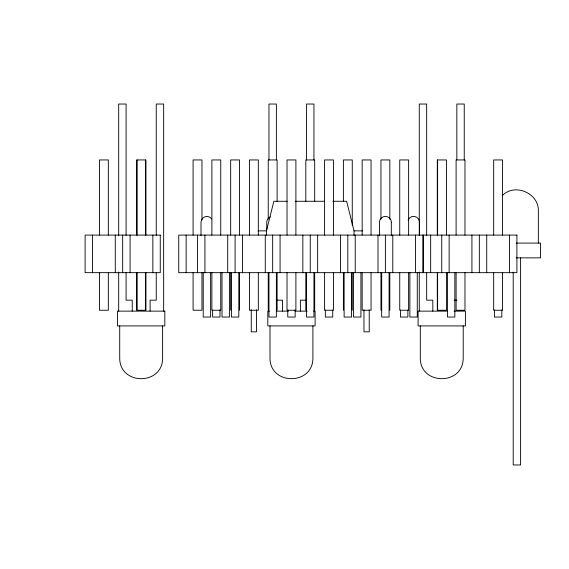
<?xml version="1.0" encoding="UTF-8"?>
<svg xmlns="http://www.w3.org/2000/svg" width="569" height="569" viewBox="0 0 569 569"><rect width="100%" height="100%" fill="white"/><g stroke="black" fill="none" stroke-linecap="round" stroke-linejoin="round"><path stroke-width="0.85" d="M266.463 235.253L266.463 230.865L273.86 201.277L287.174 201.277M502.256 195.651C514.753 182.613 539.256 193.261 538.345 211.277L538.345 243.084M295.162 201.277L324.536 201.277M332.815 201.277L346.635 201.277L354.032 230.865L354.032 235.253M258.013 230.865L266.463 230.865M354.032 230.865L362.481 230.865M516.239 243.084L540.55 243.084L540.55 257.871L516.239 257.871M277.252 300.162L282.523 300.162L282.523 311.129M305.667 300.162L300.396 300.162L300.396 311.129M454.204 300.162L456.843 300.162M269.272 311.129L267.807 311.129L267.807 325.916L315.112 325.916L315.112 311.129L313.654 311.129M276.356 311.129L288.49 311.129M295.197 311.129L307.168 311.129M447.227 311.129L418.101 311.129L418.101 325.916L465.406 325.916L465.406 311.129L454.076 311.129M520.599 257.871L520.599 464.965L513.202 464.965L513.202 272.096M509.504 235.089L509.504 272.665M502.548 235.089L502.548 159.946L493.672 159.946L493.672 235.089M502.548 272.665L502.548 310.24L493.672 310.24L493.672 272.665M501.808 309.941L501.808 317.047L494.411 317.047L494.411 309.941M486.723 235.089L486.723 272.665M479.326 235.089L479.326 272.665M471.929 235.089L471.929 272.665M464.98 235.089L464.98 159.946L456.103 159.946L456.103 235.089M464.98 272.665L464.98 310.24L456.103 310.24L456.103 272.665M464.24 160.024L464.24 104.035L456.843 104.035L456.843 159.939M463.202 325.916L463.202 357.723C463.721 385.661 419.787 385.661 420.306 357.723L420.306 325.916M454.844 272.665L454.844 317.047L447.447 317.047L447.447 272.665M449.147 235.089L449.147 272.665M446.487 235.089L446.487 159.946L437.312 159.946L437.312 235.089M446.487 272.665L446.487 310.24L437.312 310.24L437.312 272.665M441.75 235.089L441.75 272.665M437.611 159.946L437.611 235.089M437.611 272.665L437.611 310.24M432.817 311.129L432.817 300.162L426.665 300.162L426.665 272.651M430.662 235.089L430.662 272.665M426.665 235.374L426.665 104.035L419.268 104.035L419.268 235.58M423.265 235.089L423.265 272.665M422.966 235.089L422.966 272.665M419.488 235.68L419.488 221.569A5.918 5.918 0 0 0 408.108 220.075M419.268 272.018L419.268 311.129M417.269 272.665L417.269 317.047L409.872 317.047L409.872 272.665M415.569 235.089L415.569 272.665M408.62 235.089L408.62 159.946L399.744 159.946L399.744 235.089M408.62 272.665L408.62 310.24L399.744 310.24L399.744 272.665M407.881 310.02L407.881 317.047L400.484 317.047L400.484 309.97M392.788 235.089L392.788 272.665M391.308 222.344L391.308 235.651M389.829 219.179L389.829 159.946L380.953 159.946L380.953 219.179M389.829 272.665L389.829 310.24M389.089 272.665L389.089 317.047L381.692 317.047L381.692 272.665M385.391 235.089L385.391 272.665M380.953 272.665L380.953 310.24M379.473 235.68L379.473 221.569A5.975 5.975 0 0 1 385.81 216.44A5.975 5.975 0 0 1 391.365 222.401M377.994 235.089L377.994 272.665M371.045 235.089L371.045 159.946L362.168 159.946L362.168 235.089M371.045 272.665L371.045 310.24L362.168 310.24L362.168 272.665M369.238 309.756L369.238 331.834L363.975 331.834L363.975 309.756M360.91 272.665L360.91 317.047L353.513 317.047L353.513 272.665M355.22 235.089L355.22 272.665M352.261 225.367L352.261 159.946L343.384 159.946L343.384 201.497M352.261 272.665L352.261 310.24M351.521 272.665L351.521 317.047L344.124 317.047L344.124 272.665M347.823 235.089L347.823 272.665M343.384 272.665L343.384 310.24M340.426 235.089L340.426 272.665M333.47 235.089L333.47 159.946L324.593 159.946L324.593 235.089M333.47 272.665L333.47 310.24L324.593 310.24L324.593 272.665M332.73 309.97L332.73 317.047L325.333 317.047L325.333 310.02M317.644 235.089L317.644 272.665M314.685 201.497L314.685 159.946L305.809 159.946L305.809 201.497M314.685 272.665L314.685 310.24M313.946 160.024L313.946 104.035L306.549 104.035L306.549 159.939M313.946 272.665L313.946 317.047L306.549 317.047L306.549 272.665M312.907 325.916L312.907 357.723C313.427 385.661 269.493 385.661 270.012 357.723L270.012 325.916M310.247 235.089L310.247 272.665M305.809 272.665L305.809 310.24M302.85 235.089L302.85 272.665M295.901 235.089L295.901 159.946L287.025 159.946L287.025 235.089M295.901 272.665L295.901 310.24L287.025 310.24L287.025 272.665M295.162 310.02L295.162 317.047L287.765 317.047L287.765 309.97M280.069 235.089L280.069 272.665M277.11 201.497L277.11 159.946L268.234 159.946L268.234 219.179M277.11 272.665L277.11 310.24M276.37 159.939L276.37 104.035L268.973 104.035L268.973 160.024M276.37 272.665L276.37 317.047L268.973 317.047L268.973 272.665M272.672 235.089L272.672 272.665M268.234 272.665L268.234 310.24M266.754 230.331L266.754 222.344A5.918 5.918 0 0 1 270.41 216.874M265.275 235.089L265.275 272.665M258.326 235.089L258.326 159.946L249.45 159.946L249.45 235.089M258.326 272.665L258.326 310.24L249.45 310.24L249.45 272.665M256.519 309.756L256.519 331.834L251.256 331.834L251.256 309.756M242.501 235.089L242.501 272.665M239.542 235.089L239.542 159.946L230.665 159.946L230.665 235.089M239.542 272.665L239.542 310.24M238.802 272.665L238.802 317.047L231.405 317.047L231.405 272.665M235.104 235.089L235.104 272.665M230.665 272.665L230.665 310.24M229.407 272.665L229.407 317.047L222.01 317.047L222.01 272.665M227.707 235.089L227.707 272.665M220.751 235.089L220.751 159.946L211.874 159.946L211.874 235.089M220.751 272.665L220.751 310.24L211.874 310.24L211.874 272.665M220.011 309.97L220.011 317.047L212.614 317.047L212.614 310.02M210.622 272.665L210.622 317.047L203.225 317.047L203.225 272.665M204.925 235.089L204.925 272.665M201.967 220.061L201.967 159.946L193.09 159.946L193.09 235.089M201.967 272.665L201.967 310.24L193.09 310.24L193.09 272.665M201.006 235.651L201.006 222.344A5.918 5.918 0 0 1 211.746 218.923M197.528 235.089L197.528 272.665M186.141 235.089L186.141 272.665M163.652 311.129L163.652 104.035L156.255 104.035L156.255 235.374M162.62 325.916L162.62 357.723C163.132 385.661 119.206 385.661 119.718 357.723L119.718 325.916M156.255 272.651L156.255 300.162L150.102 300.162L150.102 311.129M152.855 235.089L152.855 272.665M145.906 235.089L145.906 159.946L136.731 159.946L136.731 235.089M145.906 272.665L145.906 310.24L136.731 310.24L136.731 272.665M145.607 159.946L145.607 235.089M145.607 272.665L145.607 310.24M137.029 159.946L137.029 235.089M137.029 272.665L137.029 310.24M132.236 311.129L132.236 300.162L126.083 300.162L126.083 272.651M130.073 235.089L130.073 272.665M126.083 235.374L126.083 104.035L118.686 104.035L118.686 235.58M122.676 235.089L122.676 272.665M118.686 272.018L118.686 311.129M115.279 235.089L115.279 272.665M108.33 235.089L108.33 159.946L99.454 159.946L99.454 235.089M108.33 272.665L108.33 310.24L99.454 310.24L99.454 272.665M92.498 235.089L92.498 272.665M160.252 235.089L85.108 235.089L85.108 272.665L160.252 272.665L160.252 235.089M516.901 235.089L178.744 235.089L178.744 272.665L516.901 272.665L516.901 235.089M164.818 311.129L117.52 311.129L117.52 325.916L164.818 325.916L164.818 311.129"/></g></svg>
